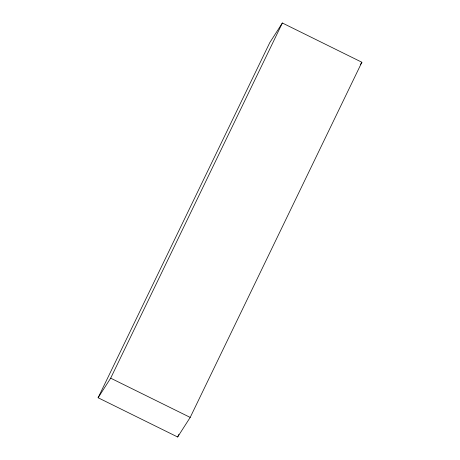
<?xml version="1.0" encoding="UTF-8"?>
<svg xmlns="http://www.w3.org/2000/svg" width="460" height="460" viewBox="0 0 460 460"><rect width="100%" height="100%" fill="white"/><g stroke="black" fill="none" stroke-linecap="round" stroke-linejoin="round"><path stroke-width="0.69" d="M98.112 397.75L269.801 42.584L282.365 23L361.888 62.249L190.198 417.416L177.635 437L98.112 397.75L110.676 378.166L282.365 23M177.635 437L178.882 434.412M360.37 64.624L361.888 62.249M110.676 378.166L190.198 417.416"/></g></svg>
